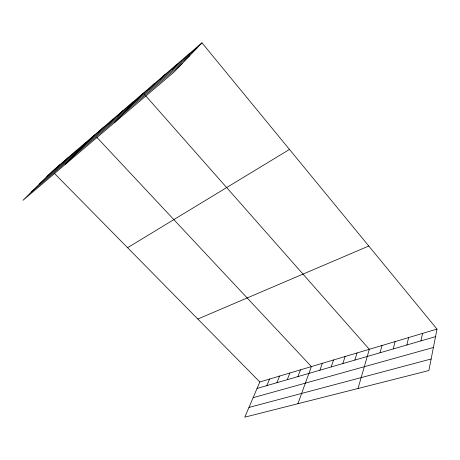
<?xml version="1.0" encoding="UTF-8"?>
<svg xmlns="http://www.w3.org/2000/svg" width="460" height="460" viewBox="0 0 460 460"><rect width="100%" height="100%" fill="white"/><g stroke="black" fill="none" stroke-linecap="round" stroke-linejoin="round"><path stroke-width="0.69" d="M437 329.096L428.869 370.547L244.806 417.162L259.82 381.972L437 329.096L201.963 42.837L52.256 171.223L23 200.295L174.328 71.835L201.963 42.837M420.952 340.889L422.567 333.402M406.864 344.977L408.606 337.571M393.231 348.933L395.094 341.602M380.035 352.762L382.001 345.512M358.018 388.493L369.322 349.295L145.682 95.784M354.861 360.071L357.029 352.964M342.849 363.555L345.103 356.523M331.2 366.936L333.529 359.973M319.89 370.219L322.299 363.325M297.907 403.719L311.385 366.58L96.962 137.471M297.925 376.596L300.472 369.84M287.264 379.69L289.869 373.002M276.903 382.697L279.571 376.079M266.84 385.618L269.554 379.063M184.247 58.966L189.302 53.688M172.023 69.431L177.14 64.124M160.27 79.488L165.439 74.158M148.965 89.165L154.18 83.812M114.431 122.682L143.33 93.115L144.273 94.185M127.598 107.462L132.877 102.08M117.49 116.115L122.791 110.728M107.738 124.465L113.062 119.077M98.319 132.526L103.661 127.138M65.245 164.433L94.582 134.924M80.178 148.057L85.537 142.68M62.98 162.777L68.344 157.423M71.432 155.543L76.797 150.173M54.809 169.774L60.168 164.433M46.897 176.548L196.972 48.07M39.244 184.149L189.796 55.608M31.125 192.222L182.102 63.681M127.581 247.704L289.484 149.431M197.823 319.027L368.788 246.019M257.054 388.459L435.516 336.662M253.115 397.687L433.395 347.484M248.952 407.445L431.135 358.995M54.268 173.265L259.82 381.972"/></g></svg>
